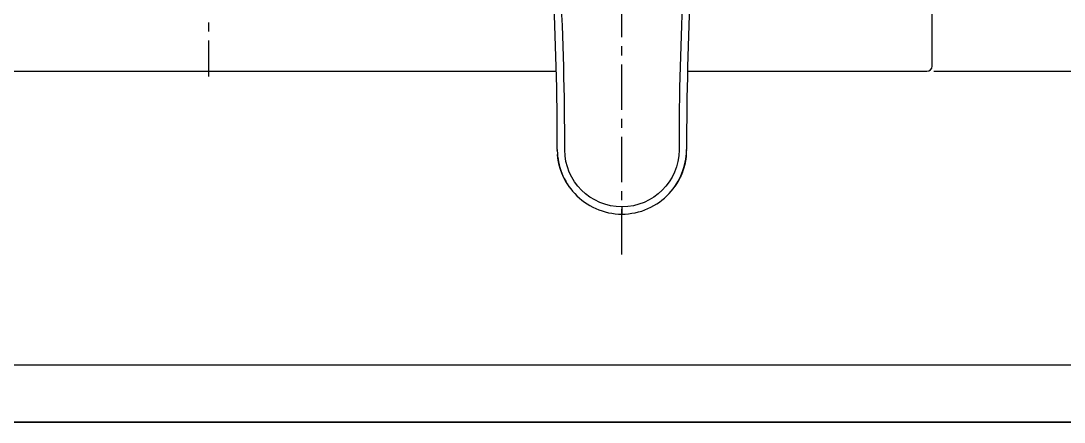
# Model space of a CAD drawing. Extents: x 9929 to 10523, y -4155 to -3735.
# Drawn here: x 10116.2 to 10318, y -4154.7 to -4077.1 of the extents above; entities that cross this region are included whole.
import ezdxf

# ---------------------------------------------------------------- set-up
doc = ezdxf.new("R2010")
doc.units = 0
doc.header["$LTSCALE"] = 7
doc.header["$MEASUREMENT"] = 0
for name, pattern in [('CENTER', [2, 1.25, -0.25, 0.25, -0.25]), ('HIDDEN', [0.375, 0.25, -0.125]), ('PHANTOM', [2.5, 1.25, -0.25, 0.25, -0.25, 0.25, -0.25])]:
    doc.linetypes.add(name, pattern=pattern)
doc.layers.get('0').update_dxf_attribs({"color": 2, "linetype": 'CONTINUOUS'})
for name, color, linetype in [('CL', 1, 'CENTER'), ('D', 2, 'CONTINUOUS'), ('DIM', 2, 'CONTINUOUS'), ('DWG', 7, 'CONTINUOUS'), ('HD', 3, 'HIDDEN')]:
    doc.layers.add(name, color=color, linetype=linetype)

msp = doc.modelspace()

# ---------------------------------------------------------------- linework, layer by layer
at = {"color": 7, "linetype": 'Continuous'}
for p, q in [((10292.43596, -4085.86394), (10292.43596, -3977.86394)), ((10013.43596, -4086.86394), (10219.7539, -4086.86394)), ((10245.11799, -4086.86394), (10291.43596, -4086.86394))]:
    msp.add_line(p, q, dxfattribs=at)
at = {"color": 4}
msp.add_line((10508.55336, -4143.6617), (9959.55336, -4143.6617), dxfattribs=at)
for p, q in [((9928.55336, -4154.6617), (10522.55336, -4154.6617)), ((10522.55336, -4154.6617), (9928.55336, -4154.6617))]:
    msp.add_line(p, q)
at = {"color": 7, "linetype": 'Continuous'}
msp.add_arc((10291.43596, -4085.86394), 1, 270, 0, dxfattribs=at)
at = {"layer": 'CL'}
msp.add_line((10232.43596, -4122.27813), (10232.43596, -3995.08162), dxfattribs=at)
at = {"layer": 'D'}
msp.add_line((10232.43596, -4113.05966), (10232.43596, -4114.46032), dxfattribs=at)
at = {"layer": 'DIM'}
msp.add_line((10292.76908, -4086.86394), (10326.23116, -4086.86394), dxfattribs=at)
at = {"layer": 'DWG'}
for centre, radius, start, end in [((9593.93318, -4101.96041), 626.00278, 0.00000729, 2.92518829), ((9594.45773, -4102.04382), 626.92948, 0.0002461, 2.93302588), ((10871.07117, -4102.06064), 627.58647, 177.06854074, 179.99821856), ((10870.8636, -4101.95846), 625.92764, 177.07465577, 180.00017122), ((10232.43894, -4101.95825), 12.50363, 215.1265811, 215.4199102)]:
    msp.add_arc(centre, radius, start, end, dxfattribs=at)
for points in [[(10219.93596, -4101.96033), (10219.93596, -4102.00519), (10219.93621, -4102.05009), (10219.93671, -4102.09501)], [(10219.93771, -4102.16734), (10219.9373, -4102.14323), (10219.93697, -4102.11912), (10219.93671, -4102.09501)], [(10232.43596, -4113.05966), (10226.33987, -4113.05918), (10221.38774, -4108.13463), (10221.38721, -4102.04113)], [(10243.4847, -4102.04113), (10243.48423, -4108.13467), (10238.532, -4113.05912), (10232.43596, -4113.05966)], [(10244.93544, -4102.07174), (10244.93508, -4102.11155), (10244.93453, -4102.15137), (10244.9338, -4102.19118)], [(10244.93544, -4102.07174), (10244.93578, -4102.03458), (10244.93595, -4101.99744), (10244.93595, -4101.96033)]]:
    msp.add_open_spline(points, degree=3, dxfattribs=at)
for points, knots in [([(10219.93773, -4102.16734), (10219.98775, -4105.09322), (10221.09751, -4108.13518), (10224.43411, -4111.70512), (10225.82662, -4112.70852), (10228.97346, -4114.09352), (10230.69394, -4114.46032), (10232.43596, -4114.46032)], [-0.9884730467, -0.9884730467, -0.9884730467, -0.9884730467, -0.5001970086, -0.5001970086, -0.2500200817, -0.2500200817, 0, 0, 0, 0]), ([(10232.43596, -4114.46032), (10234.17724, -4114.46032), (10235.89697, -4114.09385), (10239.04364, -4112.70957), (10240.43646, -4111.70626), (10243.76806, -4108.14254), (10244.87812, -4105.11019), (10244.93375, -4102.19118)], [-0.9999999785, -0.9999999785, -0.9999999785, -0.9999999785, -0.7500852893, -0.7500852893, -0.4998793104, -0.4998793104, -0.0128529461, -0.0128529461, -0.0128529461, -0.0128529461])]:
    msp.add_open_spline(points, degree=3, knots=knots, dxfattribs=at)
for points, weights, knots in [([(10222.32834, -4109.31462), (10221.89916, -4108.72474), (10221.54147, -4108.08897), (10220.9922, -4107.11238), (10220.6252, -4106.05374), (10220.26005, -4105.00012), (10220.08713, -4103.89851), (10220.0127, -4103.42395), (10219.97488, -4102.94509)], [1, 0.998302999674, 1, 0.99601384531, 1, 0.996045703041, 1, 0.999263248642, 1], [0, 0, 0, 1.457321316, 1.457321316, 3.692265739, 3.692265739, 5.916582402, 5.916582402, 6.876822708, 6.876822708, 6.876822708]), ([(10244.89574, -4102.96135), (10244.85486, -4103.47046), (10244.77261, -4103.97454), (10244.59291, -4105.07507), (10244.22127, -4106.12643), (10243.84774, -4107.18283), (10243.29244, -4108.15604), (10242.98736, -4108.69057), (10242.63126, -4109.19256)], [1, 0.999167429077, 1, 0.996045683363, 1, 0.996013558323, 1, 0.998790531551, 1], [0, 0, 0, 1.020934869, 1.020934869, 3.245256, 3.245256, 5.480282106, 5.480282106, 6.71021901, 6.71021901, 6.71021901])]:
    msp.add_rational_spline(points, weights, degree=2, knots=knots, dxfattribs=at)
at = {"layer": 'HD', "linetype": 'PHANTOM'}
msp.add_line((10152.43596, -3975.92735), (10152.43596, -4087.86394), dxfattribs=at)

doc.saveas('drawing.dxf')
